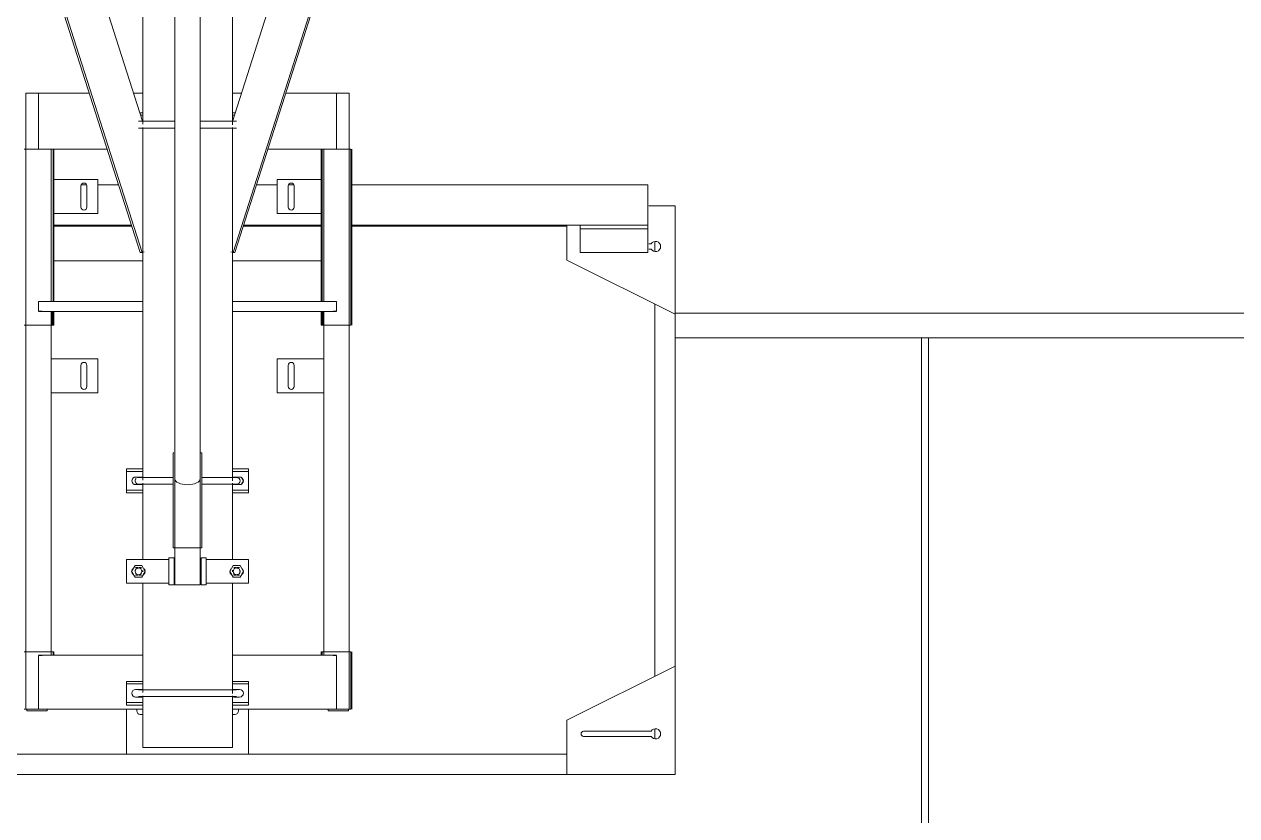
# Model space of a CAD drawing. Header units: inches. Extents: x 21386 to 98862, y -290 to 853.
# Drawn here: x 32415.8 to 32505.4, y 110.9 to 169.4 of the extents above; entities that cross this region are included whole.
import ezdxf

# ---------------------------------------------------------------- set-up
doc = ezdxf.new("R2010")
doc.units = ezdxf.units.IN
doc.header["$MEASUREMENT"] = 0
for name, color, linetype, lineweight in [('A-WALL', 113, 'Continuous', 13), ('A-WALL-PATT', 111, 'Continuous', 25), ('Q-SPCQ', 91, 'Continuous', 13), ('S-BEAM', 12, 'Continuous', 13)]:
    doc.layers.add(name, color=color, linetype=linetype, lineweight=lineweight)

# ---------------------------------------------------------------- blocks, each defined once
blk = doc.blocks.new('Basketball_Backstop-Performance_Sports_Systems-3103-Ceiling_Hung - 27_-0_ to 27_-11 7_8_-V56-Building Section - North_South looking East _ Fitness Center')
at = {"layer": 'Q-SPCQ', "color": 8, "lineweight": 9}
for p, q in [((21711.115, 287.765), (21711.115, 135.835)), ((21712.99, 135.835), (21712.99, 287.765)), ((21670.745, 281.375), (21708.738, 162.244)), ((21715.376, 162.237), (21753.371, 281.375)), ((21708.56, 152.543), (21667.62, 280.918)), ((21708.694, 152.543), (21667.754, 280.918)), ((21756.362, 280.918), (21715.422, 152.543)), ((21715.556, 152.543), (21756.496, 280.918)), ((21712.995, 128), (21712.995, 226)), ((21708.745, 224.136), (21708.745, 162.045)), ((21715.37, 161.989), (21715.37, 224.14)), ((21700.12, 164.313), (21700.12, 118.813)), ((21700.12, 164.313), (21701.058, 164.313)), ((21701.058, 160.438), (21701.058, 164.313)), ((21701.058, 164.313), (21704.807, 164.313)), ((21708.078, 164.313), (21708.745, 164.313)), ((21715.37, 164.313), (21716.038, 164.313)), ((21719.309, 164.313), (21723.058, 164.313)), ((21723.058, 164.313), (21723.058, 160.438)), ((21723.058, 164.313), (21723.995, 164.313)), ((21723.995, 118.813), (21723.995, 164.313)), ((21708.536, 162.875), (21708.745, 162.875)), ((21708.745, 162.687), (21708.596, 162.687)), ((21715.37, 162.875), (21715.58, 162.875)), ((21715.52, 162.687), (21715.37, 162.687)), ((21708.745, 161.792), (21708.745, 135.732)), ((21715.37, 135.676), (21715.37, 161.792)), ((21701.058, 160.188), (21701.058, 160.438)), ((21723.058, 160.438), (21723.058, 160.188)), ((21699.995, 160.188), (21701.589, 160.188)), ((21701.058, 160.188), (21706.122, 160.188)), ((21701.995, 148.938), (21701.995, 160.188)), ((21702.12, 148.938), (21702.12, 160.188)), ((21702.183, 148.938), (21702.183, 160.188)), ((21717.994, 160.188), (21723.058, 160.188)), ((21721.933, 148.938), (21721.933, 160.188)), ((21721.995, 160.188), (21721.995, 148.938)), ((21722.12, 160.188), (21722.12, 148.938)), ((21722.527, 160.188), (21724.12, 160.188)), ((21724.12, 147.188), (21724.12, 160.188)), ((21724.183, 147.188), (21724.183, 160.188)), ((21705.433, 157.938), (21702.183, 157.938)), ((21705.433, 155.438), (21705.433, 157.938)), ((21718.683, 157.938), (21718.683, 155.438)), ((21721.912, 157.938), (21718.683, 157.938)), ((21704.183, 155.906), (21704.183, 157.469)), ((21704.598, 157.563), (21704.206, 157.563)), ((21704.62, 157.469), (21704.62, 155.906)), ((21706.959, 157.563), (21705.433, 157.563)), ((21718.683, 157.563), (21717.157, 157.563)), ((21719.495, 155.906), (21719.495, 157.469)), ((21719.91, 157.563), (21719.518, 157.563)), ((21719.933, 157.469), (21719.933, 155.906)), ((21746.058, 157.563), (21724.183, 157.563)), ((21746.058, 157.563), (21746.058, 154.938)), ((21748.058, 156), (21746.121, 156)), ((21748.058, 148), (21748.058, 156)), ((21702.183, 155.438), (21705.433, 155.438)), ((21718.683, 155.438), (21721.912, 155.438)), ((21746.058, 154.938), (21746.058, 154.563)), ((21702.183, 154.563), (21707.916, 154.563)), ((21702.183, 154.5), (21707.936, 154.5)), ((21716.18, 154.5), (21721.912, 154.5)), ((21716.2, 154.563), (21721.912, 154.563)), ((21724.183, 154.563), (21741.058, 154.563)), ((21724.183, 154.5), (21740.058, 154.5)), ((21740.058, 154.575), (21740.058, 152)), ((21741.058, 154.313), (21741.058, 154.563)), ((21746.058, 154.563), (21741.058, 154.563)), ((21741.058, 153.938), (21741.058, 154.313)), ((21741.058, 154.313), (21746.058, 154.313)), ((21746.058, 154.563), (21746.058, 154.313)), ((21746.058, 154.313), (21746.058, 153.938)), ((21741.058, 152.563), (21741.058, 153.938)), ((21746.058, 153.938), (21746.058, 152.563)), ((21746.121, 153.187), (21746.296, 153.187)), ((21746.558, 153.367), (21746.558, 152.633)), ((21708.694, 152.543), (21708.56, 152.543)), ((21708.858, 152.595), (21708.694, 152.543)), ((21715.422, 152.543), (21715.258, 152.595)), ((21715.556, 152.543), (21715.422, 152.543)), ((21746.058, 152.563), (21741.058, 152.563)), ((21746.296, 152.812), (21746.121, 152.812)), ((21708.745, 151.938), (21702.183, 151.938)), ((21721.912, 151.938), (21715.37, 151.938)), ((21740.058, 152), (21748.058, 148)), ((21701.058, 148.438), (21701.058, 148.938)), ((21708.745, 148.938), (21701.058, 148.938)), ((21723.058, 148.938), (21715.37, 148.938)), ((21723.058, 148.938), (21723.058, 148.438)), ((21746.558, 148.75), (21746.558, 121.25)), ((21701.058, 148.221), (21701.058, 148.438)), ((21701.058, 148.188), (21701.406, 148.188)), ((21701.558, 148.188), (21708.745, 148.188)), ((21701.995, 122.855), (21701.995, 148.223)), ((21702.058, 147.188), (21702.058, 148.223)), ((21702.12, 147.188), (21702.12, 148.188)), ((21702.183, 147.188), (21702.183, 148.223)), ((21715.37, 148.188), (21722.558, 148.188)), ((21721.933, 147.188), (21721.933, 148.191)), ((21721.995, 148.188), (21721.995, 147.188)), ((21722.058, 147.188), (21722.058, 148.191)), ((21722.12, 148.191), (21722.12, 122.855)), ((21722.71, 148.188), (21723.058, 148.188)), ((21723.058, 148.438), (21723.058, 148.221)), ((21748.058, 122), (21748.058, 148)), ((21702.12, 147.188), (21699.995, 147.188)), ((21701.765, 147.188), (21701.898, 147.188)), ((21702.058, 147.188), (21701.995, 147.188)), ((21702, 147.188), (21702.12, 147.188)), ((21702.058, 147.188), (21702.024, 147.188)), ((21702.024, 147.188), (21702.058, 147.188)), ((21702.183, 147.188), (21702.058, 147.188)), ((21722.058, 147.188), (21721.933, 147.188)), ((21724.12, 147.188), (21721.995, 147.188)), ((21721.995, 147.188), (21722.032, 147.188)), ((21722.092, 147.188), (21722.058, 147.188)), ((21722.058, 147.188), (21722.092, 147.188)), ((21722.12, 147.188), (21722.058, 147.188)), ((21722.218, 147.188), (21722.351, 147.188)), ((21701.995, 144.688), (21705.433, 144.688)), ((21704.183, 142.656), (21704.183, 144.219)), ((21704.62, 144.219), (21704.62, 142.656)), ((21705.433, 142.188), (21705.433, 144.688)), ((21718.683, 144.688), (21718.683, 142.188)), ((21718.683, 144.688), (21722.12, 144.688)), ((21719.495, 142.656), (21719.495, 144.219)), ((21719.933, 144.219), (21719.933, 142.656)), ((21705.433, 142.188), (21701.995, 142.188)), ((21722.12, 142.188), (21718.683, 142.188)), ((21710.995, 137.75), (21710.995, 130.75)), ((21710.995, 137.75), (21711.032, 137.75)), ((21712.994, 137.75), (21713.12, 137.75)), ((21713.12, 130.75), (21713.12, 137.75)), ((21707.558, 136.562), (21707.558, 136.375)), ((21707.558, 136.562), (21707.558, 136.406)), ((21707.558, 136.562), (21708.058, 136.562)), ((21707.558, 136.25), (21707.558, 136.375)), ((21708.058, 136.375), (21707.558, 136.375)), ((21707.558, 135.125), (21707.558, 136.25)), ((21708.058, 136.562), (21708.759, 136.562)), ((21708.759, 136.375), (21708.058, 136.375)), ((21715.356, 136.562), (21716.058, 136.562)), ((21716.058, 136.375), (21715.357, 136.375)), ((21716.058, 136.562), (21716.558, 136.562)), ((21716.558, 136.375), (21716.058, 136.375)), ((21716.558, 136.375), (21716.558, 136.562)), ((21716.558, 136.406), (21716.558, 136.562)), ((21716.558, 136.375), (21716.558, 136.25)), ((21716.558, 136.25), (21716.558, 135.125)), ((21708.07, 135.933), (21707.93, 135.692)), ((21707.93, 135.683), (21708.07, 135.442)), ((21708.214, 135.969), (21708.652, 135.969)), ((21708.652, 135.406), (21708.214, 135.406)), ((21708.745, 135.527), (21708.745, 129.86)), ((21711.12, 135.817), (21711.12, 128)), ((21715.37, 129.864), (21715.37, 135.527)), ((21715.464, 135.969), (21715.902, 135.969)), ((21715.902, 135.406), (21715.464, 135.406)), ((21716.186, 135.692), (21716.046, 135.933)), ((21716.046, 135.442), (21716.186, 135.683)), ((21707.558, 135), (21707.558, 135.125)), ((21707.558, 135), (21707.558, 134.812)), ((21707.558, 135), (21708.058, 135)), ((21707.558, 134.969), (21707.558, 134.812)), ((21708.058, 134.812), (21707.558, 134.812)), ((21708.058, 135), (21708.758, 135)), ((21708.758, 134.812), (21708.058, 134.812)), ((21715.357, 135), (21716.058, 135)), ((21716.058, 134.812), (21715.358, 134.812)), ((21716.058, 135), (21716.558, 135)), ((21716.558, 134.812), (21716.058, 134.812)), ((21716.558, 135.125), (21716.558, 135)), ((21716.558, 134.812), (21716.558, 135)), ((21716.558, 134.812), (21716.558, 134.969)), ((21713.12, 130.75), (21710.995, 130.75)), ((21710.683, 129.875), (21707.558, 129.875)), ((21707.558, 129.562), (21707.558, 129.875)), ((21710.683, 130), (21710.683, 128)), ((21711.058, 130), (21710.683, 130)), ((21711.058, 128), (21711.058, 130)), ((21713.433, 130), (21713.058, 130)), ((21713.058, 130), (21713.058, 128)), ((21713.433, 128), (21713.433, 130)), ((21716.558, 129.875), (21713.433, 129.875)), ((21716.558, 129.875), (21716.558, 129.562)), ((21707.558, 128.437), (21707.558, 129.562)), ((21708.18, 129.437), (21707.928, 129)), ((21707.928, 129), (21708.18, 128.562)), ((21708.686, 129.437), (21708.18, 129.437)), ((21708.214, 129.281), (21708.391, 129.281)), ((21708.475, 129.281), (21708.652, 129.281)), ((21708.938, 129), (21708.686, 129.437)), ((21708.686, 128.562), (21708.938, 129)), ((21708.745, 129.083), (21708.745, 128.96)), ((21715.43, 129.437), (21715.178, 129)), ((21715.178, 129), (21715.43, 128.562)), ((21715.37, 128.96), (21715.37, 129.083)), ((21715.936, 129.437), (21715.43, 129.437)), ((21715.464, 129.281), (21715.641, 129.281)), ((21715.725, 129.281), (21715.902, 129.281)), ((21716.188, 129), (21715.936, 129.437)), ((21715.936, 128.562), (21716.188, 129)), ((21716.558, 129.562), (21716.558, 128.437)), ((21707.558, 128.125), (21707.558, 128.437)), ((21707.558, 128.125), (21710.683, 128.125)), ((21708.18, 128.562), (21708.686, 128.562)), ((21708.391, 128.719), (21708.214, 128.719)), ((21708.652, 128.719), (21708.475, 128.719)), ((21708.745, 128.136), (21708.745, 120.045)), ((21713.433, 128.125), (21716.558, 128.125)), ((21715.37, 119.989), (21715.37, 128.14)), ((21715.43, 128.562), (21715.936, 128.562)), ((21715.641, 128.719), (21715.464, 128.719)), ((21715.902, 128.719), (21715.725, 128.719)), ((21716.558, 128.437), (21716.558, 128.125)), ((21710.683, 128), (21711.058, 128)), ((21712.995, 128), (21711.12, 128)), ((21713.058, 128), (21713.433, 128)), ((21699.995, 123.063), (21702.12, 123.063)), ((21702.058, 123.063), (21701.058, 123.063)), ((21701.406, 122.813), (21701.058, 122.813)), ((21701.058, 122.563), (21701.058, 122.779)), ((21701.406, 122.813), (21701.561, 122.813)), ((21708.75, 122.813), (21701.558, 122.813)), ((21701.992, 123.063), (21702.183, 123.063)), ((21702.12, 123.063), (21701.996, 123.063)), ((21702.024, 123.063), (21702.058, 123.063)), ((21702.12, 122.813), (21702.12, 123.063)), ((21702.183, 122.855), (21702.183, 123.063)), ((21722.558, 122.813), (21715.366, 122.813)), ((21721.933, 123.063), (21722.124, 123.063)), ((21721.933, 122.855), (21721.933, 123.063)), ((21721.995, 123.063), (21721.995, 122.813)), ((21722.12, 123.063), (21721.995, 123.063)), ((21721.995, 123.063), (21724.12, 123.063)), ((21723.058, 123.063), (21722.058, 123.063)), ((21722.058, 123.063), (21722.092, 123.063)), ((21722.555, 122.813), (21722.71, 122.813)), ((21723.058, 122.813), (21722.71, 122.813)), ((21723.058, 122.779), (21723.058, 122.563)), ((21724.12, 118.813), (21724.12, 123.063)), ((21724.183, 118.813), (21724.183, 123.063)), ((21701.058, 118.813), (21701.058, 122.563)), ((21723.058, 122.563), (21723.058, 118.813)), ((21748.058, 122), (21740.058, 118)), ((21748.058, 114), (21748.058, 122)), ((21707.558, 120.875), (21707.558, 120.687)), ((21707.558, 120.875), (21707.558, 120.719)), ((21707.558, 120.875), (21708.058, 120.875)), ((21707.558, 120.562), (21707.558, 120.687)), ((21708.058, 120.687), (21707.558, 120.687)), ((21707.558, 119.437), (21707.558, 120.562)), ((21708.058, 120.875), (21708.749, 120.875)), ((21708.749, 120.687), (21708.058, 120.687)), ((21708.214, 120.281), (21708.652, 120.281)), ((21715.367, 120.875), (21716.058, 120.875)), ((21716.058, 120.687), (21715.367, 120.687)), ((21715.464, 120.281), (21715.902, 120.281)), ((21716.058, 120.875), (21716.558, 120.875)), ((21716.558, 120.687), (21716.058, 120.687)), ((21716.558, 120.687), (21716.558, 120.875)), ((21716.558, 120.719), (21716.558, 120.875)), ((21716.558, 120.687), (21716.558, 120.562)), ((21716.558, 120.562), (21716.558, 119.437)), ((21707.558, 119.312), (21707.558, 119.437)), ((21707.558, 119.312), (21707.558, 119.125)), ((21707.558, 119.312), (21708.058, 119.312)), ((21707.558, 119.281), (21707.558, 119.125)), ((21708.058, 119.125), (21707.558, 119.125)), ((21708.058, 119.312), (21708.748, 119.312)), ((21708.748, 119.125), (21708.058, 119.125)), ((21708.652, 119.719), (21708.214, 119.719)), ((21708.745, 119.802), (21708.745, 116)), ((21715.368, 119.312), (21716.058, 119.312)), ((21716.058, 119.125), (21715.368, 119.125)), ((21715.37, 116), (21715.37, 119.802)), ((21715.902, 119.719), (21715.464, 119.719)), ((21716.058, 119.312), (21716.558, 119.312)), ((21716.558, 119.125), (21716.058, 119.125)), ((21716.558, 119.437), (21716.558, 119.312)), ((21716.558, 119.125), (21716.558, 119.312)), ((21716.558, 119.125), (21716.558, 119.281)), ((21701.058, 118.813), (21699.995, 118.813)), ((21700.183, 118.813), (21700.183, 118.688)), ((21700.308, 118.688), (21700.183, 118.688)), ((21701.558, 118.688), (21700.308, 118.688)), ((21708.747, 118.813), (21701.058, 118.813)), ((21701.683, 118.688), (21701.558, 118.688)), ((21701.683, 118.688), (21701.683, 118.813)), ((21707.558, 118.813), (21707.558, 115.5)), ((21708.308, 118.813), (21708.308, 118.688)), ((21708.558, 118.438), (21708.747, 118.438)), ((21723.058, 118.813), (21715.369, 118.813)), ((21715.369, 118.438), (21715.558, 118.438)), ((21715.808, 118.688), (21715.808, 118.813)), ((21716.558, 115.5), (21716.558, 118.813)), ((21722.433, 118.813), (21722.433, 118.688)), ((21722.558, 118.688), (21722.433, 118.688)), ((21723.808, 118.688), (21722.558, 118.688)), ((21724.12, 118.813), (21723.058, 118.813)), ((21723.933, 118.688), (21723.808, 118.688)), ((21723.933, 118.688), (21723.933, 118.813)), ((21740.058, 118), (21740.058, 114)), ((21746.558, 117.367), (21746.558, 116.633)), ((21741.308, 117.187), (21746.296, 117.187)), ((21746.296, 116.812), (21741.308, 116.812)), ((21715.37, 116), (21708.745, 116)), ((21740.058, 115.5), (21684.058, 115.5)), ((21684.058, 114), (21740.058, 114)), ((21740.058, 114), (21748.058, 114))]:
    blk.add_line(p, q, dxfattribs=at)
at = {"layer": 'Q-SPCQ', "color": 8, "lineweight": 9, "flags": 128}
for points in [[(21711.094, 162.25), (21710.955, 162.25), (21710.818, 162.25), (21710.682, 162.25), (21710.549, 162.25), (21710.419, 162.25), (21710.291, 162.25), (21710.166, 162.25), (21710.044, 162.25), (21709.925, 162.25), (21709.809, 162.25), (21709.697, 162.25), (21709.589, 162.25), (21709.485, 162.25), (21709.385, 162.25), (21709.289, 162.25), (21709.198, 162.25), (21709.111, 162.25), (21709.029, 162.25), (21708.952, 162.25), (21708.879, 162.25), (21708.812, 162.25), (21708.75, 162.25), (21708.694, 162.25), (21708.642, 162.25), (21708.597, 162.25), (21708.556, 162.25), (21708.522, 162.25), (21708.493, 162.25), (21708.469, 162.25), (21708.452, 162.25), (21708.44, 162.25), (21708.434, 162.25), (21708.433, 162.25)], [(21715.683, 162.25), (21715.68, 162.25), (21715.671, 162.25), (21715.657, 162.25), (21715.637, 162.25), (21715.611, 162.25), (21715.579, 162.25), (21715.542, 162.25), (21715.499, 162.25), (21715.451, 162.25), (21715.397, 162.25), (21715.338, 162.25), (21715.273, 162.25), (21715.204, 162.25), (21715.129, 162.25), (21715.05, 162.25), (21714.966, 162.25), (21714.877, 162.25), (21714.783, 162.25), (21714.685, 162.25), (21714.584, 162.25), (21714.477, 162.25), (21714.368, 162.25), (21714.254, 162.25), (21714.137, 162.25), (21714.017, 162.25), (21713.893, 162.25), (21713.767, 162.25), (21713.637, 162.25), (21713.506, 162.25), (21713.371, 162.25), (21713.235, 162.25), (21713.097, 162.25), (21712.99, 162.25)], [(21708.433, 161.75), (21708.436, 161.75), (21708.445, 161.75), (21708.459, 161.75), (21708.479, 161.75), (21708.505, 161.75), (21708.537, 161.75), (21708.574, 161.75), (21708.617, 161.75), (21708.665, 161.75), (21708.719, 161.75), (21708.778, 161.75), (21708.843, 161.75), (21708.912, 161.75), (21708.987, 161.75), (21709.066, 161.75), (21709.15, 161.75), (21709.239, 161.75), (21709.333, 161.75), (21709.43, 161.75), (21709.532, 161.75), (21709.638, 161.75), (21709.748, 161.75), (21709.862, 161.75), (21709.979, 161.75), (21710.099, 161.75), (21710.223, 161.75), (21710.349, 161.75), (21710.479, 161.75), (21710.61, 161.75), (21710.744, 161.75), (21710.881, 161.75), (21711.019, 161.75), (21711.121, 161.75)], [(21713.022, 161.75), (21713.161, 161.75), (21713.298, 161.75), (21713.433, 161.75), (21713.566, 161.75), (21713.697, 161.75), (21713.825, 161.75), (21713.95, 161.75), (21714.072, 161.75), (21714.191, 161.75), (21714.307, 161.75), (21714.419, 161.75), (21714.527, 161.75), (21714.631, 161.75), (21714.731, 161.75), (21714.827, 161.75), (21714.918, 161.75), (21715.005, 161.75), (21715.087, 161.75), (21715.164, 161.75), (21715.236, 161.75), (21715.304, 161.75), (21715.366, 161.75), (21715.422, 161.75), (21715.473, 161.75), (21715.519, 161.75), (21715.56, 161.75), (21715.594, 161.75), (21715.623, 161.75), (21715.647, 161.75), (21715.664, 161.75), (21715.676, 161.75), (21715.682, 161.75), (21715.683, 161.75)], [(21711.018, 135.937), (21710.955, 135.937), (21710.818, 135.937), (21710.682, 135.937), (21710.549, 135.937), (21710.419, 135.937), (21710.291, 135.937), (21710.166, 135.937), (21710.044, 135.937), (21709.925, 135.937), (21709.809, 135.937), (21709.697, 135.937), (21709.589, 135.937), (21709.485, 135.937), (21709.385, 135.937), (21709.289, 135.937), (21709.198, 135.937), (21709.111, 135.937), (21709.029, 135.937), (21708.952, 135.937), (21708.879, 135.937), (21708.812, 135.937), (21708.75, 135.937), (21708.694, 135.937), (21708.642, 135.937), (21708.597, 135.937), (21708.556, 135.937), (21708.522, 135.937), (21708.493, 135.937), (21708.469, 135.937), (21708.452, 135.937), (21708.44, 135.937), (21708.434, 135.937), (21708.433, 135.937)], [(21708.433, 135.437), (21708.436, 135.437), (21708.445, 135.437), (21708.459, 135.437), (21708.479, 135.437), (21708.505, 135.437), (21708.537, 135.437), (21708.574, 135.437), (21708.617, 135.437), (21708.665, 135.437), (21708.719, 135.437), (21708.778, 135.437), (21708.843, 135.437), (21708.912, 135.437), (21708.987, 135.437), (21709.066, 135.437), (21709.15, 135.437), (21709.239, 135.437), (21709.333, 135.437), (21709.43, 135.437), (21709.532, 135.437), (21709.638, 135.437), (21709.748, 135.437), (21709.862, 135.437), (21709.979, 135.437), (21710.099, 135.437), (21710.223, 135.437), (21710.349, 135.437), (21710.479, 135.437), (21710.61, 135.437), (21710.744, 135.437), (21710.881, 135.437), (21710.995, 135.437)], [(21715.683, 135.937), (21715.68, 135.937), (21715.671, 135.937), (21715.657, 135.937), (21715.637, 135.937), (21715.611, 135.937), (21715.579, 135.937), (21715.542, 135.937), (21715.499, 135.937), (21715.451, 135.937), (21715.397, 135.937), (21715.338, 135.937), (21715.273, 135.937), (21715.204, 135.937), (21715.129, 135.937), (21715.05, 135.937), (21714.966, 135.937), (21714.877, 135.937), (21714.783, 135.937), (21714.685, 135.937), (21714.584, 135.937), (21714.477, 135.937), (21714.368, 135.937), (21714.254, 135.937), (21714.137, 135.937), (21714.017, 135.937), (21713.893, 135.937), (21713.767, 135.937), (21713.637, 135.937), (21713.506, 135.937), (21713.371, 135.937), (21713.235, 135.937), (21713.12, 135.937)], [(21713.161, 135.437), (21713.298, 135.437), (21713.433, 135.437), (21713.566, 135.437), (21713.697, 135.437), (21713.825, 135.437), (21713.95, 135.437), (21714.072, 135.437), (21714.191, 135.437), (21714.307, 135.437), (21714.419, 135.437), (21714.527, 135.437), (21714.631, 135.437), (21714.731, 135.437), (21714.827, 135.437), (21714.918, 135.437), (21715.005, 135.437), (21715.087, 135.437), (21715.164, 135.437), (21715.236, 135.437), (21715.304, 135.437), (21715.366, 135.437), (21715.422, 135.437), (21715.473, 135.437), (21715.519, 135.437), (21715.56, 135.437), (21715.594, 135.437), (21715.623, 135.437), (21715.647, 135.437), (21715.664, 135.437), (21715.676, 135.437), (21715.682, 135.437), (21715.683, 135.437)], [(21708.188, 129.05), (21708.19, 129.059), (21708.193, 129.069), (21708.196, 129.079), (21708.199, 129.088)], [(21708.216, 129.124), (21708.221, 129.133), (21708.227, 129.141), (21708.232, 129.149), (21708.239, 129.157), (21708.245, 129.165), (21708.252, 129.172), (21708.259, 129.179), (21708.266, 129.186), (21708.274, 129.193), (21708.281, 129.199), (21708.29, 129.205), (21708.298, 129.21), (21708.306, 129.216), (21708.315, 129.22), (21708.324, 129.225)], [(21708.381, 129.244), (21708.39, 129.246), (21708.4, 129.248), (21708.41, 129.249), (21708.42, 129.25), (21708.43, 129.25), (21708.433, 129.25)], [(21708.433, 129.25), (21708.436, 129.25), (21708.445, 129.25), (21708.459, 129.25)], [(21708.479, 129.25), (21708.505, 129.25), (21708.537, 129.25), (21708.574, 129.25), (21708.617, 129.25), (21708.665, 129.25)], [(21715.473, 129.25), (21715.519, 129.25), (21715.56, 129.25), (21715.594, 129.25), (21715.623, 129.25), (21715.647, 129.25)], [(21715.664, 129.25), (21715.676, 129.25), (21715.682, 129.25), (21715.683, 129.25)], [(21715.683, 129.25), (21715.693, 129.25), (21715.703, 129.249), (21715.713, 129.248), (21715.723, 129.247), (21715.733, 129.245), (21715.742, 129.243), (21715.752, 129.24), (21715.762, 129.237), (21715.771, 129.234), (21715.78, 129.23), (21715.789, 129.226), (21715.798, 129.222), (21715.807, 129.217)], [(21715.916, 129.091), (21715.919, 129.081), (21715.922, 129.072), (21715.925, 129.062), (21715.927, 129.052), (21715.929, 129.042), (21715.931, 129.033), (21715.932, 129.023), (21715.933, 129.013), (21715.933, 129.003), (21715.933, 129)], [(21715.933, 129), (21715.933, 128.99), (21715.932, 128.98), (21715.931, 128.97), (21715.93, 128.96), (21715.928, 128.95), (21715.926, 128.941), (21715.923, 128.931), (21715.92, 128.921), (21715.917, 128.912)], [(21708.336, 128.77), (21708.326, 128.774), (21708.317, 128.778), (21708.309, 128.783), (21708.3, 128.788), (21708.292, 128.794), (21708.284, 128.799), (21708.276, 128.806)], [(21708.423, 128.75), (21708.413, 128.751), (21708.403, 128.752), (21708.393, 128.753)], [(21708.452, 128.75), (21708.44, 128.75), (21708.434, 128.75), (21708.433, 128.75)], [(21708.642, 128.75), (21708.597, 128.75), (21708.556, 128.75), (21708.522, 128.75)], [(21715.637, 128.75), (21715.611, 128.75), (21715.579, 128.75), (21715.542, 128.75), (21715.499, 128.75), (21715.451, 128.75)], [(21715.683, 128.75), (21715.68, 128.75), (21715.671, 128.75), (21715.657, 128.75)], [(21715.801, 128.78), (21715.792, 128.775), (21715.783, 128.771), (21715.774, 128.767), (21715.764, 128.764), (21715.755, 128.76), (21715.745, 128.758), (21715.735, 128.756), (21715.725, 128.754), (21715.716, 128.752), (21715.706, 128.751), (21715.696, 128.75), (21715.686, 128.75), (21715.683, 128.75)], [(21715.9, 128.876), (21715.895, 128.867), (21715.889, 128.859), (21715.883, 128.851), (21715.877, 128.843), (21715.871, 128.835), (21715.864, 128.828), (21715.857, 128.821), (21715.85, 128.814), (21715.842, 128.807), (21715.834, 128.801)], [(21715.683, 120.25), (21715.68, 120.25), (21715.671, 120.25), (21715.657, 120.25), (21715.637, 120.25), (21715.611, 120.25), (21715.579, 120.25), (21715.542, 120.25), (21715.499, 120.25), (21715.451, 120.25), (21715.397, 120.25), (21715.338, 120.25), (21715.273, 120.25), (21715.204, 120.25), (21715.129, 120.25), (21715.05, 120.25), (21714.966, 120.25), (21714.877, 120.25), (21714.783, 120.25), (21714.685, 120.25), (21714.584, 120.25), (21714.477, 120.25), (21714.368, 120.25), (21714.254, 120.25), (21714.137, 120.25), (21714.017, 120.25), (21713.893, 120.25), (21713.767, 120.25), (21713.637, 120.25), (21713.506, 120.25), (21713.371, 120.25), (21713.235, 120.25), (21713.097, 120.25), (21712.958, 120.25), (21712.816, 120.25), (21712.674, 120.25), (21712.531, 120.25), (21712.387, 120.25), (21712.242, 120.25), (21712.097, 120.25), (21711.952, 120.25), (21711.807, 120.25), (21711.663, 120.25), (21711.519, 120.25), (21711.376, 120.25), (21711.234, 120.25), (21711.094, 120.25), (21710.955, 120.25), (21710.818, 120.25), (21710.682, 120.25), (21710.549, 120.25), (21710.419, 120.25), (21710.291, 120.25), (21710.166, 120.25), (21710.044, 120.25), (21709.925, 120.25), (21709.809, 120.25), (21709.697, 120.25), (21709.589, 120.25), (21709.485, 120.25), (21709.385, 120.25), (21709.289, 120.25), (21709.198, 120.25), (21709.111, 120.25), (21709.029, 120.25), (21708.952, 120.25), (21708.879, 120.25), (21708.812, 120.25), (21708.75, 120.25), (21708.694, 120.25), (21708.642, 120.25), (21708.597, 120.25), (21708.556, 120.25), (21708.522, 120.25), (21708.493, 120.25), (21708.469, 120.25), (21708.452, 120.25), (21708.44, 120.25), (21708.434, 120.25), (21708.433, 120.25)], [(21708.433, 119.75), (21708.436, 119.75), (21708.445, 119.75), (21708.459, 119.75), (21708.479, 119.75), (21708.505, 119.75), (21708.537, 119.75), (21708.574, 119.75), (21708.617, 119.75), (21708.665, 119.75), (21708.719, 119.75), (21708.778, 119.75), (21708.843, 119.75), (21708.912, 119.75), (21708.987, 119.75), (21709.066, 119.75), (21709.15, 119.75), (21709.239, 119.75), (21709.333, 119.75), (21709.43, 119.75), (21709.532, 119.75), (21709.638, 119.75), (21709.748, 119.75), (21709.862, 119.75), (21709.979, 119.75), (21710.099, 119.75), (21710.223, 119.75), (21710.349, 119.75), (21710.479, 119.75), (21710.61, 119.75), (21710.744, 119.75), (21710.881, 119.75), (21711.019, 119.75), (21711.158, 119.75), (21711.299, 119.75), (21711.442, 119.75), (21711.585, 119.75), (21711.729, 119.75), (21711.874, 119.75), (21712.019, 119.75), (21712.164, 119.75), (21712.309, 119.75), (21712.453, 119.75), (21712.597, 119.75), (21712.74, 119.75), (21712.882, 119.75), (21713.022, 119.75), (21713.161, 119.75), (21713.298, 119.75), (21713.433, 119.75), (21713.566, 119.75), (21713.697, 119.75), (21713.825, 119.75), (21713.95, 119.75), (21714.072, 119.75), (21714.191, 119.75), (21714.307, 119.75), (21714.419, 119.75), (21714.527, 119.75), (21714.631, 119.75), (21714.731, 119.75), (21714.827, 119.75), (21714.918, 119.75), (21715.005, 119.75), (21715.087, 119.75), (21715.164, 119.75), (21715.236, 119.75), (21715.304, 119.75), (21715.366, 119.75), (21715.422, 119.75), (21715.473, 119.75), (21715.519, 119.75), (21715.56, 119.75), (21715.594, 119.75), (21715.623, 119.75), (21715.647, 119.75), (21715.664, 119.75), (21715.676, 119.75), (21715.682, 119.75), (21715.683, 119.75)]]:
    blk.add_lwpolyline(points, dxfattribs=at)
at = {"layer": 'Q-SPCQ', "color": 8, "lineweight": 9}
for centre, radius, start, end in [((21704.402, 157.469), 0.219, 0, 180), ((21719.714, 157.469), 0.219, 0, 180), ((21704.402, 155.906), 0.219, 180, 0), ((21719.714, 155.906), 0.219, 180, 0), ((21746.62, 153), 0.375, 210, 150), ((21704.402, 144.219), 0.219, 0, 180), ((21719.714, 144.219), 0.219, 0, 180), ((21704.402, 142.656), 0.219, 180, 0), ((21719.714, 142.656), 0.219, 180, 0), ((21708.214, 135.687), 0.281, 90, 270), ((21708.433, 135.687), 0.25, 135, 270), ((21708.433, 135.687), 0.25, 90, 105), ((21708.433, 135.687), 0.25, 75, 90), ((21708.433, 135.687), 0.25, 270, 285), ((21708.652, 135.687), 0.281, 75, 90), ((21708.652, 135.687), 0.281, 270, 285), ((21715.464, 135.687), 0.281, 90, 105), ((21715.464, 135.687), 0.281, 255, 270), ((21715.683, 135.687), 0.25, 255, 270), ((21715.683, 135.687), 0.25, 270, 90), ((21715.902, 135.687), 0.281, 270, 90), ((21708.214, 129), 0.281, 188.2668, 225), ((21708.214, 129), 0.281, 135, 165), ((21708.433, 129), 0.25, 0, 180), ((21708.433, 129), 0.25, 180, 0), ((21708.433, 129), 0.25, 120, 165), ((21708.433, 129), 0.25, 90, 105), ((21708.433, 129), 0.25, 0, 90), ((21708.652, 129), 0.281, 15, 45), ((21708.652, 129), 0.281, 315, 351.7332), ((21715.464, 129), 0.281, 188.2668, 225), ((21715.464, 129), 0.281, 135, 165), ((21715.683, 129), 0.25, 0, 180), ((21715.683, 129), 0.25, 150, 210), ((21715.683, 129), 0.25, 180, 0), ((21715.683, 129), 0.25, 90, 135), ((21715.683, 129), 0.25, 60, 90), ((21715.683, 129), 0.25, 315, 30), ((21715.902, 129), 0.281, 15, 45), ((21715.902, 129), 0.281, 315, 351.7332), ((21715.683, 129), 0.25, 240, 270), ((21715.683, 129), 0.25, 270, 300), ((21708.214, 120), 0.281, 90, 270), ((21708.652, 120), 0.281, 75, 90), ((21715.464, 120), 0.281, 90, 105), ((21715.902, 120), 0.281, 270, 90), ((21708.652, 120), 0.281, 270, 285), ((21715.464, 120), 0.281, 255, 270), ((21708.558, 118.688), 0.25, 180, 270), ((21715.558, 118.688), 0.25, 270, 0), ((21746.62, 117), 0.375, 210, 150), ((21741.308, 117), 0.188, 90, 270)]:
    blk.add_arc(centre, radius, start, end, dxfattribs=at)
for major_axis, start_param, end_param in [((0.938, 0), 3.141593, 4.712389), ((-0.938, 0), 1.570796, 3.141593)]:
    blk.add_ellipse((21712.053, 135.835), major_axis=major_axis, ratio=0.462001, start_param=start_param, end_param=end_param, dxfattribs=at)
for points in [[(21701.558, 148.188), (21701.532, 148.189), (21701.493, 148.191), (21701.44, 148.194), (21701.399, 148.197), (21701.358, 148.201), (21701.316, 148.205), (21701.274, 148.21), (21701.231, 148.214), (21701.188, 148.216), (21701.131, 148.219), (21701.087, 148.22), (21701.058, 148.221)], [(21723.058, 148.221), (21723.029, 148.22), (21722.985, 148.219), (21722.928, 148.216), (21722.885, 148.214), (21722.842, 148.21), (21722.8, 148.205), (21722.758, 148.201), (21722.717, 148.197), (21722.676, 148.194), (21722.623, 148.191), (21722.584, 148.189), (21722.558, 148.188)]]:
    blk.add_open_spline(points, degree=3, knots=[0, 0, 0, 0, 0.166667, 0.25, 0.333333, 0.416667, 0.5, 0.583333, 0.666667, 0.75, 0.833333, 1, 1, 1, 1], dxfattribs=at)
for points in [[(21701.058, 122.805), (21701.118, 122.805), (21701.236, 122.808), (21701.35, 122.813), (21701.406, 122.813)], [(21701.558, 122.813), (21701.506, 122.813), (21701.4, 122.804), (21701.232, 122.785), (21701.117, 122.779), (21701.058, 122.779)], [(21723.058, 122.779), (21722.999, 122.779), (21722.884, 122.785), (21722.715, 122.804), (21722.61, 122.813), (21722.558, 122.813)], [(21722.71, 122.813), (21722.766, 122.813), (21722.88, 122.808), (21722.998, 122.805), (21723.058, 122.805)]]:
    blk.add_open_spline(points, degree=3, dxfattribs=at)
blk = doc.blocks.new('Basketball_Backstop-Performance_Sports_Systems-3103-Ceiling_Hung - 27_-0_ to 27_-11 7_8_-V63-Building Section - North_South looking East _ Fitness Center')
at = {"layer": 'Q-SPCQ', "color": 8, "lineweight": 9}
for centre, start, end in [((21704.402, 157.469), 75, 90), ((21719.714, 157.469), 90, 105)]:
    blk.add_arc(centre, 0.219, start, end, dxfattribs=at)
blk = doc.blocks.new('Girt_Z - 10_D-1223970-Building Section - North_South looking East _ Fitness Center')
at = {"layer": 'S-BEAM', "color": 8, "lineweight": 9}
blk.add_line((21748.058, 148.063), (21864.308, 148.063), dxfattribs=at)

msp = doc.modelspace()

# ---------------------------------------------------------------- hatches: boundary and pattern name
at = {"layer": 'A-WALL-PATT', "lineweight": 9}
h = msp.add_hatch(dxfattribs=at)
h.set_pattern_fill('FP_45', color=8, style=0, pattern_type=2)
h.set_pattern_definition([(90, (22011.68, -722), (-193, -193), [48, -145]), (180, (22011.68, -722), (-2e-14, -193), [96, -97]), (270, (21915.68, -674), (-193, -193), [48, -145]), (180, (22011.68, -674), (-2e-14, -193), [96, -97]), (270, (21915.18, -674), (-193, -193), [48, -145]), (180, (21915.18, -674), (-2e-14, -193), [96, -97]), (90, (21819.18, -722), (-193, -193), [48, -145]), (180, (21915.18, -722), (-2e-14, -193), [96, -97]), (90, (21963.93, -673.75), (-193, -193), [48, -145]), (180, (22012.05, -673.75), (-2e-14, -193), [48.125, -144.875]), (180, (22012.05, -625.75), (-2e-14, -193), [48.125, -144.875]), (90, (21867.43, -673.75), (-193, -193), [48, -145]), (180, (21963.43, -673.75), (-2e-14, -193), [96, -97]), (270, (21963.43, -625.75), (-193, -193), [48, -145]), (180, (21963.43, -625.75), (-2e-14, -193), [96, -97]), (180, (21866.93, -673.75), (-2e-14, -193), [48, -145]), (270, (21866.93, -625.75), (-193, -193), [48, -145]), (180, (21866.93, -625.75), (-2e-14, -193), [48, -145]), (90, (22011.68, -625.5), (-193, -193), [48, -145]), (180, (22011.68, -625.5), (-2e-14, -193), [96, -97]), (270, (21915.68, -577.5), (-193, -193), [48, -145]), (180, (22011.68, -577.5), (-2e-14, -193), [96, -97]), (270, (21915.18, -577.5), (-193, -193), [48, -145]), (180, (21915.18, -577.5), (-2e-14, -193), [96, -97]), (90, (21819.18, -625.5), (-193, -193), [48, -145]), (180, (21915.18, -625.5), (-2e-14, -193), [96, -97]), (90, (21963.93, -577.25), (-193, -193), [48, -145]), (180, (22012.05, -577.25), (-2e-14, -193), [48.125, -144.875]), (180, (22012.05, -529.25), (-2e-14, -193), [48.125, -144.875]), (90, (21867.43, -577.25), (-193, -193), [48, -145]), (180, (21963.43, -577.25), (-2e-14, -193), [96, -97]), (270, (21963.43, -529.25), (-193, -193), [48, -145]), (180, (21963.43, -529.25), (-2e-14, -193), [96, -97]), (180, (21866.93, -577.25), (-2e-14, -193), [48, -145]), (270, (21866.93, -529.25), (-193, -193), [48, -145]), (180, (21866.93, -529.25), (-2e-14, -193), [48, -145])])
h.paths.add_polyline_path([(32277.945, 0), (32280.163, 0), (32280.163, 4), (32254.559, 4), (32254.559, 0)], flags=0)
h.paths.add_polyline_path([(32580.117, 0), (32580.117, 4), (32569.354, 4), (32569.354, 0)], flags=0)
h.paths.add_polyline_path([(32105.565, 0), (32120.163, 0), (32120.163, 4), (32105.565, 4)], flags=0)
h.paths.add_polyline_path([(32549.081, 0), (32568.163, 0), (32568.163, 4), (32537.354, 4), (32537.354, 0)], flags=0)
h.paths.add_polyline_path([(32120.663, 0), (32131.887, 0), (32131.887, 4), (32120.663, 4)], flags=0)
h.paths.add_polyline_path([(32568.663, 0), (32568.854, 0), (32568.854, 4), (32568.663, 4)], flags=0)
h.paths.add_polyline_path([(32299.244, 0), (32299.244, 4), (32286.357, 4), (32286.357, 0)], flags=0)
h.paths.add_polyline_path([(32586.607, 0), (32600.163, 0), (32600.163, 4), (32586.607, 4)], flags=0)
h.paths.add_polyline_path([(32505.354, 0), (32536.163, 0), (32536.163, 4), (32505.354, 4)], flags=0)
h.paths.add_polyline_path([(32614.214, 0), (32614.214, 27.5), (32601.354, 27.5), (32601.354, 0)], flags=0)
h.paths.add_polyline_path([(32473.354, 0), (32504.163, 0), (32504.163, 4), (32473.354, 4)], flags=0)
h.paths.add_polyline_path([(32614.964, 0), (32628.183, 0), (32628.183, 27.5), (32614.964, 27.5), (32614.964, 17.849)], flags=0)
h.paths.add_polyline_path([(32600.663, 0), (32600.854, 0), (32600.854, 4), (32600.663, 4)], flags=0)
h.paths.add_polyline_path([(32504.663, 0), (32504.854, 0), (32504.854, 4), (32504.663, 4)], flags=0)
h.paths.add_polyline_path([(32471.613, 0), (32472.163, 0), (32472.163, 4), (32441.354, 4), (32441.354, 0)], flags=0)
h.paths.add_polyline_path([(32162.218, 0), (32184.163, 0), (32184.163, 4), (32162.218, 4)], flags=0)
h.paths.add_polyline_path([(32536.854, 0), (32536.854, 4), (32536.663, 4), (32536.663, 0)], flags=0)
h.paths.add_polyline_path([(32472.663, 0), (32472.854, 0), (32472.854, 4), (32472.663, 4)], flags=0)
h.paths.add_polyline_path([(32299.994, 0), (32312.163, 0), (32312.163, 4), (32299.994, 4)], flags=0)
h.paths.add_polyline_path([(32936.837, 0), (32936.837, 4), (32922.877, 4), (32922.877, 0), (32936.418, 0)], flags=0)
h.paths.add_polyline_path([(32409.354, 0), (32440.163, 0), (32440.163, 4), (32409.354, 4)], flags=0)
h.paths.add_polyline_path([(32949.487, 0), (32949.487, 4), (32938.843, 4), (32938.843, 0)], flags=0)
h.paths.add_polyline_path([(32394.146, 0), (32408.163, 0), (32408.163, 4), (32377.354, 4), (32377.354, 0)], flags=0)
h.paths.add_polyline_path([(32280.663, 0), (32285.783, 0), (32285.783, 4), (32280.663, 4)], flags=0)
h.paths.add_polyline_path([(32408.663, 0), (32408.854, 0), (32408.854, 4), (32408.663, 4)], flags=0)
h.paths.add_polyline_path([(32312.663, 0), (32312.854, 0), (32312.854, 4), (32312.663, 4)], flags=0)
h.paths.add_polyline_path([(32313.354, 0), (32338.867, 0), (32338.867, 4), (32313.354, 4)], flags=0)
h.paths.add_polyline_path([(32184.663, 0), (32191.178, 0), (32191.178, 4), (32184.663, 4)], flags=0)
h.paths.add_polyline_path([(32192.249, 0), (32216.163, 0), (32216.163, 4), (32192.249, 4)], flags=0)
h.paths.add_polyline_path([(32902.638, 0), (32902.638, 4), (32883.944, 4), (32883.944, 0), (32897.685, 0)], flags=0)
h.paths.add_polyline_path([(32920.921, 0), (32920.921, 4), (32904.53, 4), (32904.53, 0)], flags=0)
h.paths.add_polyline_path([(32660.726, 0), (32691.425, 0), (32691.425, 4), (32660.726, 4)], flags=0)
h.paths.add_polyline_path([(32628.759, 0), (32659.979, 0), (32659.979, 4), (32628.759, 4)], flags=0)
h.paths.add_polyline_path([(32859.558, 0), (32859.558, 4), (32836.705, 4), (32836.705, 0), (32858.951, 0)], flags=0)
h.paths.add_polyline_path([(32692.338, 0), (32722.277, 0), (32722.277, 4), (32692.338, 4)], flags=0)
h.paths.add_polyline_path([(32882.131, 0), (32882.131, 4), (32861.277, 4), (32861.277, 0)], flags=0)
h.paths.add_polyline_path([(32376.854, 0), (32376.854, 4), (32376.663, 4), (32376.663, 0)], flags=0)
h.paths.add_polyline_path([(32253.813, 0), (32253.813, 4), (32248.663, 4), (32248.663, 0)], flags=0)
h.paths.add_polyline_path([(32376.163, 0), (32376.163, 4), (32345.357, 4), (32345.357, 0), (32355.412, 0)], flags=0)
h.paths.add_polyline_path([(32248.163, 0), (32248.163, 4), (32223.108, 4), (32223.108, 0), (32239.211, 0)], flags=0)
h.paths.add_polyline_path([(32835.092, 0), (32835.092, 4), (32827.857, 4), (32827.857, 0)], flags=0)
h.paths.add_polyline_path([(32216.663, 0), (32222.197, 0), (32222.197, 4), (32216.663, 4)], flags=0)
h.paths.add_polyline_path([(32820.217, 0), (32821.367, 0), (32821.367, 4), (32810.418, 4), (32810.418, 0)], flags=0)
h.paths.add_polyline_path([(32440.663, 0), (32440.854, 0), (32440.854, 4), (32440.663, 4)], flags=0)
h.paths.add_polyline_path([(32133.249, 0), (32152.163, 0), (32152.163, 4), (32133.249, 4)], flags=0)
h.paths.add_polyline_path([(32723.349, 0), (32752.297, 0), (32752.297, 4), (32723.349, 4)], flags=0)
h.paths.add_polyline_path([(32152.663, 0), (32160.998, 0), (32160.998, 4), (32152.663, 4)], flags=0)
h.paths.add_polyline_path([(32753.52, 0), (32781.254, 0), (32781.254, 4), (32753.52, 4)], flags=0)
h.paths.add_polyline_path([(32782.617, 0), (32808.924, 0), (32808.924, 4), (32782.617, 4)], flags=0)
h.paths.add_polyline_path([(32820.217, 28.5), (32821.367, 28.5), (32821.367, 31.5), (32810.418, 31.5), (32810.418, 28.5), (32815.709, 28.5)], flags=0)
h.paths.add_polyline_path([(32471.613, 28.5), (32472.163, 28.5), (32472.163, 31.5), (32441.354, 31.5), (32441.354, 28.5), (32461.93, 28.5)], flags=0)
h.paths.add_polyline_path([(32943.72, 28.5), (32949.487, 28.565), (32949.487, 31.5), (32938.843, 31.5), (32938.843, 28.5)], flags=0)
h.paths.add_polyline_path([(32505.354, 28.5), (32536.163, 28.5), (32536.163, 31.5), (32505.354, 31.5)], flags=0)
h.paths.add_polyline_path([(32504.854, 28.5), (32504.854, 31.5), (32504.663, 31.5), (32504.663, 28.5)], flags=0)
h.paths.add_polyline_path([(32233.638, 28.5), (32248.163, 28.5), (32248.163, 31.5), (32223.108, 31.5), (32223.108, 28.5), (32229.527, 28.5)], flags=0)
h.paths.add_polyline_path([(32537.354, 28.5), (32568.163, 28.5), (32568.163, 31.5), (32537.354, 31.5)], flags=0)
h.paths.add_polyline_path([(32803.951, 28.5), (32808.924, 28.5), (32808.924, 31.5), (32782.617, 31.5), (32782.617, 28.5), (32800.85, 28.5)], flags=0)
h.paths.add_polyline_path([(32504.163, 28.5), (32504.163, 31.5), (32473.354, 31.5), (32473.354, 28.5), (32500.664, 28.5)], flags=0)
h.paths.add_polyline_path([(32152.06, 28.5), (32152.163, 28.5), (32152.163, 31.5), (32133.249, 31.5), (32133.249, 28.5), (32145.403, 28.5)], flags=0)
h.paths.add_polyline_path([(32152.663, 28.5), (32160.998, 28.5), (32160.998, 31.5), (32152.663, 31.5), (32152.663, 28.895)], flags=0)
h.paths.add_polyline_path([(32326.362, 28.5), (32338.867, 28.5), (32338.867, 31.5), (32313.354, 31.5), (32313.354, 28.5), (32316.678, 28.5)], flags=0)
h.paths.add_polyline_path([(32936.418, 28.5), (32936.837, 28.5), (32936.837, 31.5), (32922.877, 31.5), (32922.877, 28.5), (32932.451, 28.5)], flags=0)
h.paths.add_polyline_path([(32472.663, 28.5), (32472.854, 28.5), (32472.854, 31.5), (32472.663, 31.5)], flags=0)
h.paths.add_polyline_path([(32131.887, 28.5), (32131.887, 31.5), (32120.663, 31.5), (32120.663, 28.5), (32123.01, 28.5)], flags=0)
h.paths.add_polyline_path([(32568.854, 28.5), (32568.854, 31.5), (32568.663, 31.5), (32568.663, 28.5)], flags=0)
h.paths.add_polyline_path([(32569.354, 28.5), (32580.117, 28.5), (32580.117, 31.5), (32569.354, 31.5)], flags=0)
h.paths.add_polyline_path([(32248.663, 28.5), (32253.813, 28.5), (32253.813, 31.5), (32248.663, 31.5)], flags=0)
h.paths.add_polyline_path([(32827.857, 28.5), (32835.092, 28.5), (32835.092, 31.5), (32827.857, 31.5)], flags=0)
h.paths.add_polyline_path([(32780.797, 28.5), (32781.254, 28.538), (32781.254, 31.5), (32753.52, 31.5), (32753.52, 28.5), (32771.8, 28.5)], flags=0)
h.paths.add_polyline_path([(32277.945, 28.5), (32280.163, 28.5), (32280.163, 31.5), (32254.559, 31.5), (32254.559, 28.5), (32273.104, 28.5)], flags=0)
h.paths.add_polyline_path([(32280.663, 28.5), (32285.783, 28.5), (32285.783, 31.5), (32280.663, 31.5)], flags=0)
h.paths.add_polyline_path([(32837.362, 28.5), (32859.558, 28.5), (32859.558, 31.5), (32836.705, 31.496), (32836.751, 28.5)], flags=0)
h.paths.add_polyline_path([(32220.634, 28.5), (32222.197, 28.5), (32222.197, 31.5), (32216.663, 31.5), (32216.663, 28.5), (32219.844, 28.5)], flags=0)
h.paths.add_polyline_path([(32286.357, 28.5), (32299.244, 28.5), (32299.244, 31.5), (32286.357, 31.5), (32286.357, 28.5)], flags=0)
h.paths.add_polyline_path([(32586.607, 28.5), (32600.163, 28.5), (32600.163, 31.5), (32586.607, 31.5)], flags=0)
h.paths.add_polyline_path([(32536.854, 28.5), (32536.854, 31.5), (32536.663, 31.5), (32536.663, 28.5)], flags=0)
h.paths.add_polyline_path([(32345.729, 28.5), (32376.163, 28.5), (32376.163, 31.5), (32345.357, 31.5), (32345.357, 28.5)], flags=0)
h.paths.add_polyline_path([(32394.146, 28.5), (32408.163, 28.5), (32408.163, 31.5), (32377.354, 31.5), (32377.354, 28.5), (32384.462, 28.5)], flags=0)
h.paths.add_polyline_path([(32744.443, 28.5), (32752.297, 28.5), (32752.297, 31.5), (32723.349, 31.5), (32723.383, 28.5), (32742.75, 28.5)], flags=0)
h.paths.add_polyline_path([(32162.218, 28.5), (32184.163, 28.5), (32184.163, 31.5), (32162.218, 31.5), (32162.218, 29.11)], flags=0)
h.paths.add_polyline_path([(32600.663, 28.5), (32600.854, 28.5), (32600.854, 31.5), (32600.663, 31.5)], flags=0)
h.paths.add_polyline_path([(32601.354, 28.5), (32614.214, 28.5), (32614.214, 31.5), (32601.354, 31.5)], flags=0)
h.paths.add_polyline_path([(32216.163, 28.5), (32216.163, 31.5), (32192.249, 31.5), (32192.249, 28.5), (32210.161, 28.5)], flags=0)
h.paths.add_polyline_path([(32917.747, 28.5), (32920.921, 28.5), (32920.921, 31.5), (32904.53, 31.5), (32904.53, 28.5), (32917.052, 28.5)], flags=0)
h.paths.add_polyline_path([(32867.579, 28.5), (32882.131, 28.5), (32882.131, 31.5), (32861.277, 31.5), (32861.277, 28.5), (32866.885, 28.5)], flags=0)
h.paths.add_polyline_path([(32376.854, 28.5), (32376.854, 31.5), (32376.663, 31.5), (32376.663, 28.5)], flags=0)
h.paths.add_polyline_path([(32110.323, 28.5), (32120.163, 28.5), (32120.163, 31.5), (32105.565, 31.5), (32105.565, 28.5)], flags=0)
h.paths.add_polyline_path([(32614.964, 28.5), (32628.183, 28.521), (32628.183, 31.5), (32614.964, 31.5)], flags=0)
h.paths.add_polyline_path([(32719.313, 28.5), (32722.277, 28.5), (32722.277, 31.5), (32692.338, 31.5), (32692.338, 28.5), (32713.699, 28.5)], flags=0)
h.paths.add_polyline_path([(32408.663, 28.5), (32408.854, 28.5), (32408.854, 31.5), (32408.663, 31.5)], flags=0)
h.paths.add_polyline_path([(32312.854, 28.5), (32312.854, 31.5), (32312.663, 31.5), (32312.663, 28.5)], flags=0)
h.paths.add_polyline_path([(32312.163, 28.5), (32312.163, 31.5), (32299.994, 31.5), (32299.994, 28.5), (32306.995, 28.5)], flags=0)
h.paths.add_polyline_path([(32440.854, 28.5), (32440.854, 31.5), (32440.663, 31.5), (32440.663, 28.5)], flags=0)
h.paths.add_polyline_path([(32628.759, 28.5), (32659.979, 28.5), (32659.979, 31.5), (32628.759, 31.5)], flags=0)
h.paths.add_polyline_path([(32440.163, 28.5), (32440.163, 31.5), (32409.354, 31.5), (32409.354, 28.5), (32432.88, 28.5)], flags=0)
h.paths.add_polyline_path([(32184.663, 28.5), (32191.178, 28.5), (32191.178, 31.5), (32184.663, 31.5)], flags=0)
h.paths.add_polyline_path([(32902.298, 28.5), (32902.638, 28.541), (32902.638, 31.5), (32883.944, 31.5), (32883.944, 28.5), (32897.685, 28.5)], flags=0)
h.paths.add_polyline_path([(32684.649, 28.5), (32691.425, 28.5), (32691.425, 31.5), (32660.726, 31.5), (32660.726, 28.5), (32680.796, 28.5)], flags=0)
h.paths.add_polyline_path([(32815.709, 32.5), (32821.367, 32.501), (32821.331, 34.876), (32599.825, 34.876), (32586.607, 34.876), (32586.607, 32.5), (32600.163, 32.501), (32600.163, 34.869), (32600.663, 34.869), (32600.663, 32.5), (32600.854, 32.501), (32600.854, 34.869), (32601.354, 34.869), (32601.354, 32.5), (32614.214, 32.501), (32614.214, 34.869), (32614.964, 34.869), (32614.964, 32.5), (32628.183, 32.501), (32628.259, 34.869), (32628.759, 34.869), (32628.759, 32.5), (32659.979, 32.501), (32659.979, 34.869), (32660.726, 34.869), (32660.726, 32.5), (32691.425, 32.501), (32691.425, 34.869), (32692.338, 34.869), (32692.338, 32.5), (32722.277, 32.501), (32722.364, 34.869), (32723.349, 34.869), (32723.383, 32.5), (32752.297, 32.501), (32752.297, 34.869), (32753.52, 34.869), (32753.52, 32.5), (32781.254, 32.501), (32781.272, 34.869), (32782.617, 34.869), (32782.617, 32.5), (32808.924, 32.501), (32808.924, 34.869), (32810.418, 34.869), (32810.418, 32.5), (32815.157, 32.5)], flags=0)
h.paths.add_polyline_path([(32142.377, 32.5), (32152.163, 32.501), (32152.163, 34.869), (32152.663, 34.869), (32152.663, 32.5), (32160.998, 32.501), (32160.998, 34.869), (32162.218, 34.869), (32162.218, 32.5), (32184.163, 32.501), (32184.163, 34.869), (32184.663, 34.869), (32184.663, 32.5), (32191.178, 32.501), (32191.178, 34.869), (32192.249, 34.869), (32192.249, 32.5), (32216.163, 32.501), (32216.163, 34.869), (32216.663, 34.869), (32216.663, 32.5), (32222.197, 32.501), (32222.197, 34.869), (32223.108, 34.869), (32223.108, 32.5), (32248.163, 32.501), (32248.163, 34.869), (32248.663, 34.869), (32248.663, 32.5), (32253.813, 32.501), (32253.813, 34.869), (32254.559, 34.832), (32254.559, 32.5), (32280.163, 32.501), (32280.163, 34.869), (32280.663, 34.869), (32280.663, 32.5), (32285.783, 32.501), (32285.783, 34.869), (32286.357, 34.869), (32286.357, 32.5), (32299.244, 32.501), (32299.244, 34.869), (32299.994, 34.869), (32299.994, 32.5), (32312.163, 32.501), (32312.163, 34.869), (32312.663, 34.869), (32312.663, 32.5), (32312.854, 32.501), (32312.854, 34.869), (32313.354, 34.869), (32313.354, 32.5), (32338.867, 32.501), (32338.867, 34.881), (32261.586, 34.88), (32141.876, 34.88), (32122.423, 34.875), (32105.565, 34.869), (32105.565, 32.5), (32120.163, 32.501), (32120.163, 34.869), (32120.663, 34.852), (32120.663, 32.5), (32131.887, 32.501), (32131.964, 34.869), (32133.249, 34.869), (32133.249, 32.5), (32133.484, 32.5)], flags=0)
h.paths.add_polyline_path([(32384.462, 32.5), (32408.163, 32.501), (32408.163, 34.869), (32408.663, 34.869), (32408.663, 32.5), (32408.854, 32.501), (32408.854, 34.869), (32409.354, 34.869), (32409.354, 32.5), (32440.163, 32.501), (32440.163, 34.869), (32440.663, 34.84), (32440.663, 32.5), (32440.854, 32.501), (32440.854, 34.869), (32441.354, 34.869), (32441.354, 32.5), (32472.163, 32.501), (32472.163, 34.869), (32472.663, 34.784), (32472.663, 32.5), (32472.854, 32.501), (32472.854, 34.869), (32473.354, 34.865), (32473.354, 32.5), (32504.163, 32.501), (32504.163, 34.869), (32504.663, 34.869), (32504.663, 32.5), (32504.854, 32.501), (32504.854, 34.869), (32505.354, 34.869), (32505.354, 32.5), (32536.163, 32.501), (32536.163, 34.869), (32536.663, 34.869), (32536.663, 32.5), (32536.854, 32.501), (32536.854, 34.869), (32537.354, 34.869), (32537.354, 32.5), (32568.163, 32.501), (32568.163, 34.869), (32568.663, 34.869), (32568.663, 32.5), (32568.854, 32.501), (32568.854, 34.869), (32569.354, 34.869), (32569.354, 32.5), (32580.117, 32.501), (32580.117, 34.876), (32345.357, 34.875), (32345.357, 32.5), (32376.163, 32.501), (32376.163, 34.869), (32376.663, 34.869), (32376.663, 32.5), (32376.854, 32.501), (32376.854, 34.869), (32377.354, 34.869), (32377.354, 32.5)], flags=0)
h.paths.add_polyline_path([(32943.72, 32.5), (32949.487, 32.501), (32949.403, 34.875), (32935.881, 34.88), (32893.962, 34.881), (32834.894, 34.88), (32827.857, 34.873), (32827.857, 32.5), (32835.092, 32.501), (32835.092, 34.869), (32836.705, 34.869), (32836.751, 32.5), (32859.558, 32.501), (32859.558, 34.869), (32861.277, 34.869), (32861.277, 32.5), (32882.131, 32.501), (32882.205, 34.869), (32883.944, 34.869), (32883.944, 32.5), (32902.638, 32.501), (32902.638, 34.869), (32904.53, 34.869), (32904.53, 32.5), (32920.921, 32.501), (32920.921, 34.869), (32922.877, 34.869), (32922.877, 32.5), (32936.837, 32.501), (32936.864, 34.869), (32938.843, 34.869), (32938.843, 32.5)], flags=0)
h.paths.add_polyline_path([(32549.19, 34.875), (32549.19, 34.875), (32549.974, 34.875)], flags=0)
h.paths.add_polyline_path([(32262.386, 34.88), (32262.386, 34.88), (32262.491, 34.88)], flags=0)
h.paths.add_polyline_path([(32422.825, 113.278), (32422.914, 113.305), (32422.829, 113.284)], flags=0)
h.paths.add_polyline_path([(32550.126, 37.109), (32578.586, 37.124), (32580.117, 37.125), (32580.117, 146.25), (32463.867, 146.25), (32463.867, 114), (32433.343, 113.929), (32432.843, 113.087), (32432.699, 112.501), (32432.03, 108.239), (32431.808, 104.385), (32431.793, 101.312), (32423.867, 101.312), (32423.897, 105.761), (32423.573, 109.438), (32422.808, 113.305), (32422.295, 114), (32391.867, 114), (32391.867, 146.25), (32345.357, 146.25), (32345.357, 37.125), (32550.242, 37.111)], flags=0)
h.paths.add_polyline_path([(32142.049, 37.11), (32157.769, 37.123), (32338.867, 37.125), (32338.867, 146.25), (32104.862, 146.25), (32104.862, 37.121), (32140.246, 37.111)], flags=0)
h.paths.add_polyline_path([(32589.616, 37.112), (32647.917, 37.116), (32714.814, 37.123), (32751.006, 37.125), (32812.986, 37.119), (32821.367, 37.125), (32821.367, 146.25), (32586.607, 146.25), (32586.679, 37.121), (32587.815, 37.117)], flags=0)
h.paths.add_polyline_path([(32940.909, 37.114), (32949.487, 37.125), (32949.487, 146.25), (32913.061, 146.25), (32907.368, 135.423), (32906.793, 135.625), (32904.925, 135.625), (32904.888, 130.75), (32904.8, 130.75), (32904.737, 128), (32901.362, 128), (32901.362, 128.437), (32901.175, 128.437), (32901.175, 128.75), (32900.8, 128.75), (32900.8, 128.312), (32901.05, 128.312), (32901.05, 128.125), (32900.8, 128.125), (32900.855, 120.201), (32901.172, 120.215), (32901.303, 120), (32901.073, 119.796), (32900.8, 119.75), (32900.8, 116), (32894.175, 116), (32894.175, 119.125), (32893.925, 119.125), (32893.925, 119.312), (32894.175, 119.312), (32894.175, 119.75), (32893.8, 119.75), (32893.8, 119.437), (32893.612, 119.437), (32893.612, 118.813), (32891.05, 118.813), (32890.987, 118.688), (32889.3, 118.688), (32886.362, 117.353), (32886.362, 114), (32883.862, 114), (32883.862, 114.312), (32882.024, 114.312), (32878.612, 117.812), (32878.612, 119.812), (32878.121, 119.728), (32877.816, 119.581), (32875.964, 116.41), (32874.995, 114.949), (32873.707, 113.253), (32873.092, 109.563), (32872.799, 107.316), (32872.654, 104.503), (32872.615, 101.312), (32864.798, 101.312), (32864.779, 106.007), (32864.497, 108.856), (32863.689, 113.294), (32863.237, 113.999), (32861.885, 115.831), (32860.257, 118.505), (32859.594, 119.696), (32859.31, 119.742), (32859.112, 120), (32859.425, 120.295), (32859.658, 120.283), (32859.963, 120.311), (32861.991, 120.312), (32865.553, 120.309), (32883.862, 120.312), (32883.862, 145.856), (32883.587, 146.25), (32827.857, 146.25), (32827.857, 37.125), (32896.018, 37.121), (32930.364, 37.125), (32940.666, 37.115)], flags=0)
h.paths.add_polyline_path([(32432.79, 113.153), (32432.849, 113.311), (32432.798, 113.245), (32432.777, 113.191)], flags=0)
h.paths.add_polyline_path([(32894.175, 120.25), (32894.175, 120.687), (32893.925, 120.687), (32893.925, 120.875), (32894.175, 120.875), (32894.096, 128.793), (32893.802, 128.823), (32893.671, 129), (32893.821, 129.213), (32894.175, 129.25), (32894.175, 134.812), (32893.925, 134.812), (32893.925, 135), (32894.175, 135.065), (32894.175, 135.437), (32893.8, 135.437), (32893.8, 135.125), (32893.612, 135.065), (32893.612, 134.687), (32893.362, 134.687), (32893.425, 123.063), (32893.451, 123.063), (32893.487, 122.563), (32893.612, 122.563), (32893.612, 120.562), (32893.8, 120.562), (32893.8, 120.25)], flags=0)
h.paths.add_polyline_path([(32886.362, 120.384), (32889.3, 121.688), (32889.55, 121.719), (32889.55, 137.708), (32886.112, 142.632), (32886.112, 122), (32886.362, 122), (32886.362, 121.719)], flags=0)
h.paths.add_polyline_path([(32891.362, 122.688), (32891.459, 123.063), (32891.487, 123.063), (32891.487, 134.687), (32891.05, 134.687), (32891.05, 123.063), (32891.362, 123.063), (32891.362, 122.855)], flags=0)
h.paths.add_polyline_path([(32900.8, 129.25), (32901.175, 129.25), (32901.175, 129.562), (32901.362, 129.562), (32901.362, 130), (32902.925, 130), (32902.925, 130.75), (32902.8, 130.75), (32902.836, 137.75), (32902.925, 137.75), (32902.925, 146.25), (32900.8, 146.25), (32900.855, 135.888), (32901.172, 135.903), (32901.303, 135.687), (32901.073, 135.483), (32900.8, 135.438), (32900.8, 129.875), (32901.05, 129.875), (32901.05, 129.687), (32900.8, 129.687), (32900.8, 129.562)], flags=0)
h.paths.add_polyline_path([(32893.8, 135.937), (32894.175, 135.937), (32894.175, 136.375), (32893.925, 136.375), (32893.925, 136.562), (32894.175, 136.562), (32894.175, 146.25), (32893.362, 146.25), (32893.362, 136.687), (32893.612, 136.687), (32893.612, 136.25), (32893.8, 136.25)], flags=0)
h.paths.add_polyline_path([(32891.086, 136.687), (32891.487, 136.687), (32891.487, 146.25), (32891.05, 146.25), (32891.061, 136.687)], flags=0)
h.paths.add_polyline_path([(32905.048, 137.375), (32906.363, 137.451), (32910.947, 146.25), (32904.8, 146.25), (32904.8, 137.75), (32904.925, 137.75), (32905.007, 137.375)], flags=0)
h.paths.add_polyline_path([(32889.55, 138.144), (32889.55, 146.25), (32886.112, 146.25), (32886.112, 143.069), (32888.29, 139.949)], flags=0)

# ---------------------------------------------------------------- linework, layer by layer
at = {"layer": 'A-WALL', "color": 8, "lineweight": 9}
msp.add_line((32580.117, 146.25), (32463.867, 146.25), dxfattribs=at)

# ---------------------------------------------------------------- block references
at = {"layer": 'Q-SPCQ', "color": 8, "lineweight": 9}
for name in ['Basketball_Backstop-Performance_Sports_Systems-3103-Ceiling_Hung - 27_-0_ to 27_-11 7_8_-V56-Building Section - North_South looking East _ Fitness Center', 'Basketball_Backstop-Performance_Sports_Systems-3103-Ceiling_Hung - 27_-0_ to 27_-11 7_8_-V63-Building Section - North_South looking East _ Fitness Center']:
    msp.add_blockref(name, (10715.809, 0), dxfattribs=at)
at = {"layer": 'S-BEAM', "color": 8, "lineweight": 9}
msp.add_blockref('Girt_Z - 10_D-1223970-Building Section - North_South looking East _ Fitness Center', (10715.809, 0), dxfattribs=at)

doc.saveas('drawing.dxf')
